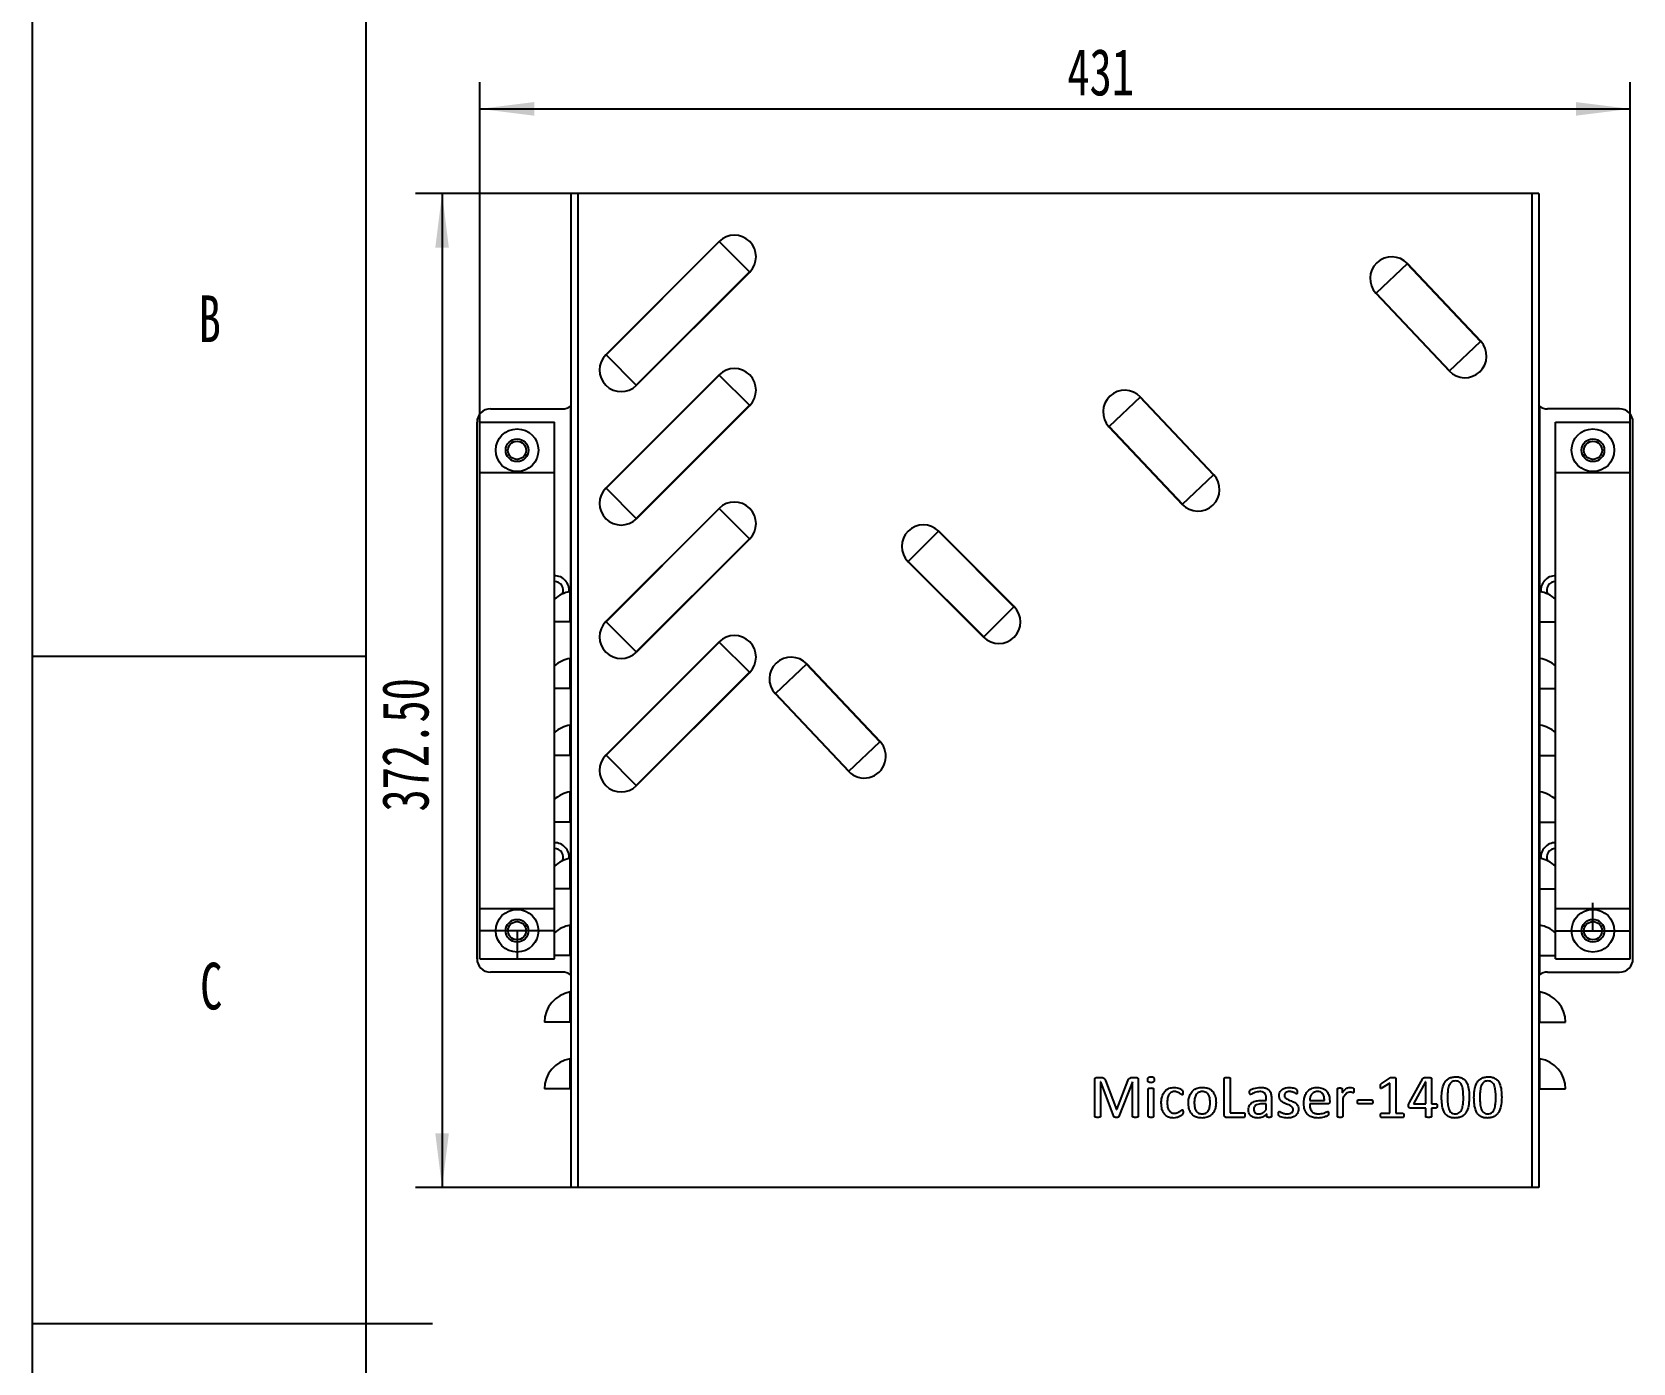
# Model space of a CAD drawing. Header units: millimetres. Extents: x 0 to 210, y 0 to 297.
# Drawn here: x 0 to 119.9, y 145.5 to 245.3 of the extents above; entities that cross this region are included whole.
import ezdxf

# ---------------------------------------------------------------- set-up
doc = ezdxf.new("R2010")
doc.units = ezdxf.units.MM
doc.linetypes.add('CENTERX2', pattern=[20.32, 12.7, -2.54, 2.54, -2.54])
doc.layers.add('图框', color=7, linetype='Continuous')
doc.layers.add('图纸格式', color=7, linetype='Continuous')
doc.styles.add('SLDTEXTSTYLE5', font='TXT', dxfattribs={"width": 0.7})
doc.dimstyles.new('SLDDIMSTYLE0', dxfattribs={"dimtxt": 3.5, "dimasz": 4.08, "dimexe": 0, "dimexo": 0.0625, "dimgap": 0.875, "dimtad": 2, "dimlfac": 5, "dimrnd": 1e-09, "dimzin": 12, "dimdsep": 46, "dimtxsty": 'SLDTEXTSTYLE5', "dimsah": 1, "dimcen": 0.09, "dimadec": 0, "dimazin": 3, "dimtfac": 1, "dimtofl": 0, "dimtmove": 0, "dimatfit": 3, "dimfxl": 0, "dimfrac": 2, "dimtolj": 1, "dimtzin": 12, "dimarcsym": 0})
doc.dimstyles.new('SLDDIMSTYLE1', dxfattribs={"dimtxt": 3.5, "dimasz": 4.08, "dimexe": 0, "dimexo": 0.0625, "dimgap": 0.875, "dimtad": 2, "dimlfac": 5, "dimrnd": 1e-09, "dimzin": 4, "dimdsep": 46, "dimtxsty": 'SLDTEXTSTYLE5', "dimsah": 1, "dimcen": 0.09, "dimadec": 0, "dimazin": 1, "dimtfac": 1, "dimtofl": 0, "dimtmove": 0, "dimatfit": 3, "dimfxl": 0, "dimfrac": 2, "dimtolj": 1, "dimtzin": 12, "dimarcsym": 0})

# ---------------------------------------------------------------- blocks, each defined once
blk = doc.blocks.new('_D')
at = {"layer": '图纸格式'}
for p, q in [((33.54, 216.02), (33.54, 241.5)), ((119.74, 216.02), (119.74, 241.5)), ((33.54, 239.5), (119.74, 239.5))]:
    blk.add_line(p, q, dxfattribs=at)
for points in [[(33.54, 239.5), (37.62, 238.99), (37.62, 240.01)], [(119.74, 239.5), (115.66, 240.01), (115.66, 238.99)]]:
    blk.add_solid(points, dxfattribs=at)
at = {"layer": '图纸格式', "insert": (77.56, 244.01), "char_height": 3.5, "attachment_point": 1, "style": 'SLDTEXTSTYLE5'}
blk.add_mtext('431', dxfattribs=at)
blk = doc.blocks.new('_D_1')
at = {"layer": '图纸格式'}
for p, q in [((40.39, 233.17), (28.72, 233.17)), ((30.72, 233.17), (30.72, 158.67)), ((40.39, 158.67), (28.72, 158.67))]:
    blk.add_line(p, q, dxfattribs=at)
for points in [[(30.72, 233.17), (30.21, 229.09), (31.23, 229.09)], [(30.72, 158.67), (31.23, 162.75), (30.21, 162.75)]]:
    blk.add_solid(points, dxfattribs=at)
at = {"layer": '图纸格式', "insert": (26.21, 186.85), "char_height": 3.5, "attachment_point": 1, "rotation": 90, "style": 'SLDTEXTSTYLE5'}
blk.add_mtext('372.50', dxfattribs=at)

msp = doc.modelspace()

# ---------------------------------------------------------------- linework, layer by layer
at = {"color": 7, "linetype": 'Continuous', "lineweight": 25}
for p, q in [((40.3888, 158.67), (40.3888, 233.17)), ((40.8888, 233.17), (40.3888, 233.17)), ((112.3892, 233.17), (40.8888, 233.17)), ((40.8888, 233.17), (40.8888, 158.67)), ((112.3892, 158.67), (112.3892, 233.17)), ((112.8892, 233.17), (112.3892, 233.17)), ((112.8892, 233.17), (112.8892, 158.67)), ((42.991, 221.0821), (51.4763, 229.5674)), ((51.4905, 229.5532), (43.0052, 221.0679)), ((53.7532, 227.2905), (51.4905, 229.5532)), ((103.0313, 227.8884), (100.7036, 225.6925)), ((108.521, 222.0692), (103.0313, 227.8884)), ((108.5285, 222.0893), (103.0378, 227.9076)), ((45.2679, 218.8052), (53.7532, 227.2905)), ((53.7674, 227.2763), (45.2821, 218.7911)), ((100.6822, 225.6847), (106.1729, 219.8664)), ((100.7036, 225.6925), (106.1933, 219.8733)), ((106.1933, 219.8733), (108.521, 222.0692)), ((43.0052, 221.0679), (45.2679, 218.8052)), ((42.991, 211.0821), (51.4763, 219.5674)), ((51.4905, 219.5532), (43.0052, 211.0679)), ((53.7532, 217.2905), (51.4905, 219.5532)), ((40.338, 217.22), (40.3888, 217.2608)), ((40.338, 217.22), (40.338, 203.3397)), ((45.2679, 208.8052), (53.7532, 217.2905)), ((53.7674, 217.2763), (45.2821, 208.7911)), ((83.0198, 217.8999), (80.6922, 215.704)), ((88.5095, 212.0806), (83.0198, 217.8999)), ((88.5285, 212.0893), (83.0378, 217.9076)), ((112.9384, 217.22), (112.8892, 217.2594)), ((112.9384, 217.22), (112.9384, 203.3406)), ((33.338, 175.82), (33.338, 216.02)), ((33.538, 212.2465), (33.538, 216.02)), ((33.538, 216.02), (39.138, 216.02)), ((34.338, 217.02), (39.738, 217.02)), ((39.138, 212.2465), (39.138, 216.02)), ((118.9384, 217.02), (113.5384, 217.02)), ((114.1384, 212.2465), (114.1384, 216.02)), ((114.1384, 216.02), (119.7384, 216.02)), ((119.7384, 212.2465), (119.7384, 216.02)), ((119.9384, 175.82), (119.9384, 216.02)), ((80.6822, 215.6847), (86.1729, 209.8664)), ((80.6922, 215.704), (86.1819, 209.8848)), ((33.538, 179.5936), (33.538, 212.2465)), ((33.538, 212.2465), (39.138, 212.2465)), ((39.138, 179.5936), (39.138, 212.2465)), ((86.1819, 209.8848), (88.5095, 212.0806)), ((114.1384, 212.2465), (119.7384, 212.2465)), ((114.1384, 179.5936), (114.1384, 212.2465)), ((119.7384, 179.5936), (119.7384, 212.2465)), ((43.0052, 211.0679), (45.2679, 208.8052)), ((42.991, 201.0821), (51.4763, 209.5674)), ((51.4905, 209.5532), (43.0052, 201.0679)), ((53.7532, 207.2905), (51.4905, 209.5532)), ((67.9026, 207.8541), (65.6396, 205.5916)), ((73.5587, 202.1964), (67.9026, 207.8541)), ((73.5791, 202.2035), (67.923, 207.8612)), ((45.2679, 198.8052), (53.7532, 207.2905)), ((53.7674, 207.2763), (45.2821, 198.7911)), ((65.6317, 205.5705), (71.2877, 199.9128)), ((65.6396, 205.5916), (71.2956, 199.934)), ((40.3054, 201.0603), (40.3054, 203.3281)), ((112.9725, 201.0603), (112.9725, 203.3281)), ((71.2956, 199.934), (73.5587, 202.1964)), ((40.3054, 201.0603), (39.138, 201.0603)), ((40.3888, 201.0603), (40.3054, 201.0603)), ((40.338, 201.0603), (40.338, 198.3397)), ((43.0052, 201.0679), (45.2679, 198.8052)), ((112.8892, 201.0603), (112.9725, 201.0603)), ((112.9384, 201.0603), (112.9384, 198.3406)), ((112.9725, 201.0603), (114.1384, 201.0603)), ((42.991, 191.0821), (51.4763, 199.5674)), ((51.4905, 199.5532), (43.0052, 191.0679)), ((53.7532, 197.2905), (51.4905, 199.5532)), ((40.3054, 196.0603), (40.3054, 198.3281)), ((63.5285, 192.0891), (58.0388, 197.9083)), ((112.9725, 196.0603), (112.9725, 198.3281)), ((45.2679, 188.8052), (53.7532, 197.2905)), ((53.7674, 197.2763), (45.2821, 188.7911)), ((58.0252, 197.8945), (55.6975, 195.6986)), ((63.5149, 192.0753), (58.0252, 197.8945)), ((40.3054, 196.0603), (39.138, 196.0603)), ((40.3888, 196.0603), (40.3054, 196.0603)), ((40.338, 196.0603), (40.338, 193.3397)), ((55.682, 195.685), (61.1717, 189.8657)), ((55.6975, 195.6986), (61.1872, 189.8794)), ((112.8892, 196.0603), (112.9725, 196.0603)), ((112.9384, 196.0603), (112.9384, 193.3406)), ((112.9725, 196.0603), (114.1384, 196.0603)), ((40.3054, 191.0603), (40.3054, 193.3281)), ((112.9725, 191.0603), (112.9725, 193.3281)), ((61.1872, 189.8794), (63.5149, 192.0753)), ((40.3054, 191.0603), (39.138, 191.0603)), ((40.3888, 191.0603), (40.3054, 191.0603)), ((40.338, 191.0603), (40.338, 188.3397)), ((43.0052, 191.0679), (45.2679, 188.8052)), ((112.8892, 191.0603), (112.9725, 191.0603)), ((112.9384, 191.0603), (112.9384, 188.3406)), ((112.9725, 191.0603), (114.1384, 191.0603)), ((40.3054, 186.0603), (40.3054, 188.3281)), ((112.9725, 186.0603), (112.9725, 188.3281)), ((40.3054, 186.0603), (39.138, 186.0603)), ((40.3888, 186.0603), (40.3054, 186.0603)), ((40.338, 186.0603), (40.338, 183.3397)), ((112.8892, 186.0603), (112.9725, 186.0603)), ((112.9384, 186.0603), (112.9384, 183.3406)), ((112.9725, 186.0603), (114.1384, 186.0603)), ((40.3054, 181.0603), (40.3054, 183.3281)), ((112.9725, 181.0603), (112.9725, 183.3281)), ((40.3054, 181.0603), (39.138, 181.0603)), ((40.3888, 181.0603), (40.3054, 181.0603)), ((40.338, 181.0603), (40.338, 178.3397)), ((112.8892, 181.0603), (112.9725, 181.0603)), ((112.9384, 181.0603), (112.9384, 178.3406)), ((112.9725, 181.0603), (114.1384, 181.0603)), ((33.538, 179.5936), (39.138, 179.5936)), ((33.538, 175.82), (33.538, 179.5936)), ((39.138, 175.82), (39.138, 179.5936)), ((114.1384, 179.5936), (119.7384, 179.5936)), ((114.1384, 175.82), (114.1384, 179.5936)), ((119.7384, 175.82), (119.7384, 179.5936)), ((40.3054, 176.0603), (40.3054, 178.3281)), ((112.9725, 176.0603), (112.9725, 178.3281)), ((33.538, 175.82), (39.138, 175.82)), ((40.3054, 176.0603), (39.138, 176.0603)), ((40.3888, 176.0603), (40.3054, 176.0603)), ((40.338, 176.0603), (40.338, 174.62)), ((112.8892, 176.0603), (112.9725, 176.0603)), ((112.9384, 176.0603), (112.9384, 174.62)), ((112.9725, 176.0603), (114.1384, 176.0603)), ((114.1384, 175.82), (119.7384, 175.82)), ((39.738, 174.82), (34.338, 174.82)), ((40.3888, 174.5793), (40.338, 174.62)), ((112.8892, 174.5806), (112.9384, 174.62)), ((113.5384, 174.82), (118.9384, 174.82)), ((40.3054, 171.0603), (40.3054, 173.3281)), ((112.9725, 171.0603), (112.9725, 173.3281)), ((40.3054, 171.0603), (38.3888, 171.0603)), ((40.3888, 171.0603), (40.3054, 171.0603)), ((112.8892, 171.0603), (112.9725, 171.0603)), ((112.9725, 171.0603), (114.8892, 171.0603)), ((40.3054, 166.0603), (40.3054, 168.3281)), ((112.9725, 166.0603), (112.9725, 168.3281)), ((79.6156, 164.0035), (79.6156, 166.7498)), ((79.792, 166.9298), (80.0512, 166.9298)), ((82.426, 166.9298), (82.6983, 166.9298)), ((82.8803, 166.7498), (82.8803, 164.0035)), ((89.3214, 164.0911), (89.3214, 166.856)), ((89.7626, 166.856), (89.7626, 164.2827)), ((101.0788, 166.441), (101.7557, 166.9008)), ((102.1597, 166.865), (102.1597, 164.2386)), ((103.1847, 165.0465), (104.2022, 166.8581)), ((104.8508, 166.8491), (104.8508, 164.9445)), ((40.3054, 166.0603), (38.3888, 166.0603)), ((40.3888, 166.0603), (40.3054, 166.0603)), ((80.0567, 166.6044), (80.0567, 164.0035)), ((80.0595, 166.6044), (80.0567, 166.6044)), ((81.0383, 163.9918), (80.0595, 166.6044)), ((80.4221, 166.6871), (81.2479, 164.5253)), ((81.2596, 164.5253), (82.0992, 166.6802)), ((82.4343, 166.6044), (81.4292, 163.9918)), ((82.4391, 166.6044), (82.4343, 166.6044)), ((82.4391, 164.0035), (82.4391, 166.6044)), ((83.6303, 164.0008), (83.6303, 166.0646)), ((84.0273, 166.0646), (84.0273, 164.0008)), ((97.792, 164.0008), (97.792, 166.0646)), ((98.1505, 166.0646), (98.1505, 165.7641)), ((101.7185, 166.4886), (101.1512, 166.1356)), ((101.7185, 164.2386), (101.7185, 166.4886)), ((104.4055, 166.5844), (103.4956, 164.9445)), ((104.4097, 166.5844), (104.4055, 166.5844)), ((104.4097, 164.9445), (104.4097, 166.5844)), ((112.8892, 166.0603), (112.9725, 166.0603)), ((112.9725, 166.0603), (114.8892, 166.0603)), ((81.2479, 164.5253), (81.2596, 164.5253)), ((92.4538, 164.9445), (92.1319, 164.9445)), ((92.1684, 165.2092), (92.4538, 165.2092)), ((92.4538, 165.2092), (92.4538, 165.3732)), ((92.4538, 164.504), (92.4538, 164.9445)), ((92.8508, 165.398), (92.8508, 163.9987)), ((95.7185, 165.2092), (96.8214, 165.2092)), ((97.0717, 164.9445), (95.7185, 164.9445)), ((97.2185, 165.183), (97.2185, 165.1127)), ((98.1891, 165.3581), (98.1891, 164.0008)), ((99.3768, 165.2533), (100.3571, 165.2533)), ((100.3571, 164.9445), (99.3768, 164.9445)), ((104.4097, 164.6356), (103.2316, 164.6356)), ((103.4956, 164.9445), (104.4097, 164.9445)), ((104.4097, 164.0021), (104.4097, 164.6356)), ((104.8508, 164.9445), (105.1907, 164.9445)), ((104.8508, 164.6356), (104.8508, 164.0021)), ((105.1907, 164.6356), (104.8508, 164.6356)), ((90.7849, 163.9298), (89.469, 163.9298)), ((89.7626, 164.2827), (90.7883, 164.2827)), ((92.5069, 163.9994), (92.5069, 164.2089)), ((101.0953, 164.2386), (101.7185, 164.2386)), ((102.6925, 163.9298), (101.0974, 163.9298)), ((102.1597, 164.2386), (102.6953, 164.2386)), ((40.8888, 158.67), (40.3888, 158.67)), ((112.3892, 158.67), (40.8888, 158.67)), ((112.8892, 158.67), (112.3892, 158.67))]:
    msp.add_line(p, q, dxfattribs=at)
at = {"color": 7, "linetype": 'CENTERX2'}
for p, q in [((116.9384, 177.92), (116.9384, 180.02)), ((116.9384, 177.92), (116.9384, 180.02)), ((39.138, 177.92), (33.538, 177.92)), ((39.138, 177.92), (33.538, 177.92)), ((36.338, 177.92), (36.338, 175.82)), ((36.338, 177.92), (36.338, 175.82)), ((114.1384, 177.92), (119.7384, 177.92)), ((114.1384, 177.92), (119.7384, 177.92))]:
    msp.add_line(p, q, dxfattribs=at)
at = {"color": 7, "linetype": 'Continuous', "lineweight": 25}
for centre, radius in [((36.338, 213.92), 1.6), ((36.338, 213.92), 0.85), ((116.9384, 213.92), 1.6), ((116.9384, 213.92), 0.85), ((36.338, 213.92), 0.68), ((116.9384, 213.92), 0.68), ((36.338, 177.92), 1.6), ((36.338, 177.92), 0.85), ((116.9384, 177.92), 1.6), ((116.9384, 177.92), 0.85), ((36.338, 177.92), 0.68), ((116.9384, 177.92), 0.68)]:
    msp.add_circle(centre, radius, dxfattribs=at)
for centre, radius, start, end in [((52.6218, 228.4219), 1.62, 315, 135), ((101.86, 226.7962), 1.6194, 43.340396, 223.340396), ((107.3507, 220.9779), 1.6194, 223.340396, 43.340396), ((44.1366, 219.9366), 1.62, 135, 315), ((52.6218, 218.4219), 1.62, 315, 135), ((81.86, 216.7962), 1.6194, 43.340396, 223.340396), ((39.738, 218.02), 1, 270, 306.869898), ((113.5384, 218.02), 1, 233.130102, 270), ((34.338, 216.02), 1, 90, 180), ((118.9384, 216.02), 1, 0, 90), ((87.3507, 210.9779), 1.6194, 223.340396, 43.340396), ((44.1366, 209.9366), 1.62, 135, 315), ((52.6218, 208.4219), 1.62, 315, 135), ((66.7773, 206.7158), 1.62, 44.99201, 224.99201), ((39.1384, 203.42), 1.1, 354.507384, 90.021909), ((39.1384, 203.42), 0.66, 336.532004, 90.036514), ((114.138, 203.42), 1.1, 89.978091, 185.475643), ((114.138, 203.42), 0.66, 89.963486, 203.384545), ((40.6888, 201.0603), 2.3, 99.594068, 132.351825), ((40.2888, 203.4267), 0.1, 279.594068, 0), ((112.9892, 203.4267), 0.1, 180, 260.405932), ((112.5892, 201.0603), 2.3, 47.648165, 80.405932), ((72.4334, 201.0582), 1.62, 224.99201, 44.99201), ((44.1366, 199.9366), 1.62, 135, 315), ((52.6218, 198.4219), 1.62, 315, 135), ((40.6888, 196.0603), 2.3, 99.594068, 132.396401), ((40.2888, 198.4267), 0.1, 279.594068, 0), ((56.8604, 196.7966), 1.62, 43.330998, 223.330998), ((112.9892, 198.4267), 0.1, 180, 260.405932), ((112.5892, 196.0603), 2.3, 47.656792, 80.405932), ((40.6888, 191.0603), 2.3, 99.594068, 132.396401), ((40.2888, 193.4267), 0.1, 279.594068, 0), ((112.9892, 193.4267), 0.1, 180, 260.405932), ((112.5892, 191.0603), 2.3, 47.656792, 80.405932), ((62.3501, 190.9774), 1.62, 223.330998, 43.330998), ((44.1366, 189.9366), 1.62, 135, 315), ((40.6888, 186.0603), 2.3, 99.594068, 132.396401), ((40.2888, 188.4267), 0.1, 279.594068, 0), ((112.9892, 188.4267), 0.1, 180, 260.405932), ((112.5892, 186.0603), 2.3, 47.656792, 80.405932), ((39.1384, 183.42), 1.1, 354.507384, 90.021909), ((39.1384, 183.42), 0.66, 336.532004, 90.036514), ((114.138, 183.42), 1.1, 89.978091, 185.475643), ((114.138, 183.42), 0.66, 89.963486, 203.384545), ((40.6888, 181.0603), 2.3, 99.594068, 132.351825), ((40.2888, 183.4267), 0.1, 279.594068, 0), ((112.9892, 183.4267), 0.1, 180, 260.405932), ((112.5892, 181.0603), 2.3, 47.648165, 80.405932), ((40.6888, 176.0603), 2.3, 99.594068, 132.396401), ((40.2888, 178.4267), 0.1, 279.594068, 0), ((112.9892, 178.4267), 0.1, 180, 260.405932), ((112.5892, 176.0603), 2.3, 47.656792, 80.405932), ((34.338, 175.82), 1, 180, 270), ((118.9384, 175.82), 1, 270, 0), ((39.738, 173.82), 1, 53.130102, 90), ((113.5384, 173.82), 1, 90, 126.869898), ((40.6888, 171.0603), 2.3, 99.594068, 180), ((40.2888, 173.4267), 0.1, 279.594068, 0), ((112.9892, 173.4267), 0.1, 180, 260.405932), ((112.5892, 171.0603), 2.3, 0, 80.405932), ((40.6888, 166.0603), 2.3, 99.594068, 180), ((40.2888, 168.4267), 0.1, 279.594068, 0), ((112.9892, 168.4267), 0.1, 180, 260.405932), ((112.5892, 166.0603), 2.3, 0, 80.405932)]:
    msp.add_arc(centre, radius, start, end, dxfattribs=at)
for points, knots in [([(79.6156, 166.7498), (79.617, 166.7768), (79.6198, 166.8304), (79.6675, 166.8923), (79.7293, 166.9241), (79.7711, 166.9279), (79.792, 166.9298)], [0, 0, 0, 0, 0.28066478, 0.55847772, 0.77915587, 1, 1, 1, 1]), ([(80.0512, 166.9298), (80.0963, 166.9282), (80.1861, 166.9251), (80.3065, 166.8764), (80.383, 166.7858), (80.409, 166.72), (80.4221, 166.6871)], [0, 0, 0, 0, 0.28062927, 0.55984744, 0.77947725, 1, 1, 1, 1]), ([(82.0992, 166.6802), (82.1159, 166.7182), (82.149, 166.794), (82.227, 166.8839), (82.3282, 166.9254), (82.3933, 166.9283), (82.426, 166.9298)], [0, 0, 0, 0, 0.28062455, 0.55994455, 0.77959771, 1, 1, 1, 1]), ([(82.6983, 166.9298), (82.7256, 166.9278), (82.7799, 166.9239), (82.8443, 166.8774), (82.8763, 166.8137), (82.8789, 166.7711), (82.8803, 166.7498)], [0, 0, 0, 0, 0.2805321, 0.55911034, 0.77968582, 1, 1, 1, 1]), ([(83.5861, 166.7512), (83.5871, 166.7754), (83.5889, 166.8237), (83.6063, 166.8961), (83.6862, 166.9737), (83.7712, 166.9738), (83.8309, 166.9739)], [0, 0, 0, 0, 0.18779663, 0.37518769, 0.5607599, 1, 1, 1, 1]), ([(83.8267, 166.5327), (83.7913, 166.5336), (83.7212, 166.5354), (83.62, 166.5752), (83.5893, 166.6678), (83.5872, 166.7233), (83.5861, 166.7512)], [0, 0, 0, 0, 0.281577055, 0.558405734, 0.778572021, 1, 1, 1, 1]), ([(84.0714, 166.7553), (84.0705, 166.7312), (84.0687, 166.6829), (84.0513, 166.6105), (83.9714, 166.5329), (83.8864, 166.5328), (83.8267, 166.5327)], [0, 0, 0, 0, 0.18779663, 0.37518769, 0.5607599, 1, 1, 1, 1]), ([(83.8309, 166.9739), (83.8663, 166.9731), (83.9366, 166.9714), (84.037, 166.9309), (84.069, 166.8389), (84.0706, 166.7833), (84.0714, 166.7553)], [0, 0, 0, 0, 0.281531553, 0.558688969, 0.778494076, 1, 1, 1, 1]), ([(89.3214, 166.856), (89.323, 166.8667), (89.3253, 166.8829), (89.3407, 166.8981), (89.3688, 166.9128), (89.4372, 166.9255), (89.5001, 166.9281), (89.542, 166.9298)], [0, 0, 0, 0, 0.12418634, 0.18681748, 0.24953337, 0.49962472, 1, 1, 1, 1]), ([(89.542, 166.9298), (89.584, 166.9281), (89.647, 166.9257), (89.7153, 166.9129), (89.7436, 166.8984), (89.7586, 166.8827), (89.761, 166.8667), (89.7626, 166.856)], [0, 0, 0, 0, 0.5003882, 0.750661, 0.81312826, 0.8758904, 1, 1, 1, 1]), ([(101.7557, 166.9008), (101.773, 166.9081), (101.8075, 166.9229), (101.8746, 166.93), (101.9227, 166.9298), (101.9522, 166.9298)], [0, 0, 0, 0, 0.27883174, 0.55897293, 1, 1, 1, 1]), ([(101.9522, 166.9298), (101.9913, 166.9288), (102.05, 166.9274), (102.1188, 166.9168), (102.1486, 166.8974), (102.1584, 166.8798), (102.1592, 166.8699), (102.1597, 166.865)], [0, 0, 0, 0, 0.50077427, 0.75063748, 0.87478221, 0.93743204, 1, 1, 1, 1]), ([(104.2022, 166.8581), (104.2277, 166.8774), (104.2791, 166.9164), (104.3954, 166.9279), (104.477, 166.9291), (104.5269, 166.9298)], [0, 0, 0, 0, 0.2764522, 0.55759163, 1, 1, 1, 1]), ([(104.5269, 166.9298), (104.5854, 166.928), (104.6733, 166.9255), (104.7765, 166.9118), (104.8235, 166.8912), (104.8474, 166.8716), (104.8497, 166.8566), (104.8508, 166.8491)], [0, 0, 0, 0, 0.50021649, 0.75037389, 0.87483853, 0.9377724, 1, 1, 1, 1]), ([(105.6008, 165.4229), (105.6068, 165.6009), (105.6188, 165.9566), (105.7353, 166.3951), (105.9329, 166.6956), (106.1441, 166.8658), (106.3989, 166.961), (106.5773, 166.9696), (106.6666, 166.9739)], [0, 0, 0, 0, 0.25041435, 0.50004907, 0.62502543, 0.74995232, 0.87487259, 1, 1, 1, 1]), ([(106.6666, 166.9739), (106.7543, 166.9698), (106.9295, 166.9618), (107.1805, 166.8704), (107.3865, 166.6999), (107.5671, 166.3954), (107.6606, 165.9608), (107.6698, 165.6115), (107.6744, 165.4366)], [0, 0, 0, 0, 0.12513566, 0.2500288, 0.37480699, 0.49979689, 0.7495198, 1, 1, 1, 1]), ([(108.0273, 165.4229), (108.0333, 165.6009), (108.0452, 165.9566), (108.1618, 166.3951), (108.3594, 166.6956), (108.5706, 166.8658), (108.8253, 166.961), (109.0037, 166.9696), (109.093, 166.9739)], [0, 0, 0, 0, 0.25041435, 0.50004907, 0.62502543, 0.74995232, 0.87487259, 1, 1, 1, 1]), ([(109.093, 166.9739), (109.1807, 166.9698), (109.356, 166.9618), (109.607, 166.8704), (109.813, 166.6999), (109.9936, 166.3954), (110.0871, 165.9608), (110.0963, 165.6115), (110.1008, 165.4366)], [0, 0, 0, 0, 0.12513566, 0.2500288, 0.37480699, 0.49979689, 0.7495198, 1, 1, 1, 1]), ([(83.6303, 166.0646), (83.6315, 166.0744), (83.634, 166.0939), (83.6655, 166.1197), (83.7318, 166.1336), (83.7892, 166.1348), (83.8274, 166.1356)], [0, 0, 0, 0, 0.12452351, 0.24878891, 0.49878014, 1, 1, 1, 1]), ([(83.8274, 166.1356), (83.8661, 166.1352), (83.924, 166.1344), (83.9904, 166.1191), (84.0224, 166.0938), (84.0257, 166.0743), (84.0273, 166.0646)], [0, 0, 0, 0, 0.50151921, 0.75153251, 0.8761611, 1, 1, 1, 1]), ([(84.6008, 165.0072), (84.6045, 165.1143), (84.6118, 165.3285), (84.6987, 165.6409), (84.8774, 165.9348), (85.1873, 166.1462), (85.44, 166.1686), (85.5666, 166.1798)], [0, 0, 0, 0, 0.18732973, 0.3743997, 0.56108335, 0.78020201, 1, 1, 1, 1]), ([(85.5866, 165.8709), (85.54, 165.8682), (85.447, 165.8627), (85.317, 165.805), (85.2126, 165.7103), (85.1136, 165.5518), (85.0517, 165.324), (85.0453, 165.1386), (85.042, 165.0458)], [0, 0, 0, 0, 0.12505074, 0.24994055, 0.37481844, 0.49988124, 0.74964726, 1, 1, 1, 1]), ([(85.5666, 166.1798), (85.7094, 166.1621), (85.9239, 166.1355), (86.1462, 166.0058), (86.2267, 165.8802), (86.2251, 165.8076), (86.2242, 165.771)], [0, 0, 0, 0, 0.49982531, 0.75052505, 0.87435839, 1, 1, 1, 1]), ([(86.1553, 165.6062), (86.1211, 165.6258), (86.0521, 165.6653), (85.9644, 165.7468), (85.8151, 165.8394), (85.6807, 165.858), (85.5866, 165.8709)], [0, 0, 0, 0, 0.18445984, 0.37261197, 0.56077072, 1, 1, 1, 1]), ([(86.2242, 165.771), (86.2238, 165.7384), (86.2232, 165.6895), (86.2035, 165.635), (86.1797, 165.611), (86.1635, 165.6078), (86.1553, 165.6062)], [0, 0, 0, 0, 0.49971047, 0.75089318, 0.87398103, 1, 1, 1, 1]), ([(86.6303, 165.0127), (86.6355, 165.1238), (86.646, 165.346), (86.7506, 165.667), (86.9603, 165.9567), (87.294, 166.1528), (87.5563, 166.1708), (87.6877, 166.1798)], [0, 0, 0, 0, 0.18717906, 0.37408651, 0.56064793, 0.77998184, 1, 1, 1, 1]), ([(87.6725, 165.8709), (87.5747, 165.86), (87.4276, 165.8435), (87.2735, 165.7199), (87.1597, 165.5627), (87.0841, 165.3272), (87.0757, 165.1342), (87.0714, 165.0375)], [0, 0, 0, 0, 0.2484594, 0.37369206, 0.49905106, 0.74917791, 1, 1, 1, 1]), ([(88.2626, 165.0279), (88.2589, 165.1251), (88.2515, 165.3192), (88.1841, 165.5581), (88.0741, 165.7199), (87.919, 165.8445), (87.771, 165.8604), (87.6725, 165.8709)], [0, 0, 0, 0, 0.25093568, 0.50109891, 0.62640878, 0.75162717, 1, 1, 1, 1]), ([(87.6877, 166.1798), (87.7954, 166.1742), (88.0104, 166.163), (88.314, 166.0325), (88.5531, 165.7789), (88.685, 165.4346), (88.6975, 165.1815), (88.7038, 165.0548)], [0, 0, 0, 0, 0.18701633, 0.37352728, 0.55977508, 0.77954825, 1, 1, 1, 1]), ([(91.2185, 165.8075), (91.2182, 165.8497), (91.2177, 165.9336), (91.3521, 166.0424), (91.6143, 166.1377), (91.8558, 166.1629), (92.0167, 166.1798)], [0, 0, 0, 0, 0.12488516, 0.24861519, 0.49926762, 1, 1, 1, 1]), ([(91.295, 165.6503), (91.2869, 165.6513), (91.2706, 165.6531), (91.2446, 165.674), (91.2192, 165.7261), (91.2188, 165.7749), (91.2185, 165.8075)], [0, 0, 0, 0, 0.125365313, 0.250122492, 0.499219743, 1, 1, 1, 1]), ([(91.9747, 165.8709), (91.8396, 165.8544), (91.6511, 165.8313), (91.4387, 165.7167), (91.3428, 165.6724), (91.295, 165.6503)], [0, 0, 0, 0, 0.55914416, 0.7803692, 1, 1, 1, 1]), ([(92.4538, 165.3732), (92.4512, 165.4481), (92.446, 165.5968), (92.333, 165.7873), (92.1501, 165.8637), (92.0333, 165.8685), (91.9747, 165.8709)], [0, 0, 0, 0, 0.28144411, 0.55877586, 0.77878185, 1, 1, 1, 1]), ([(92.0167, 166.1798), (92.099, 166.1771), (92.2634, 166.1717), (92.5035, 166.1059), (92.723, 165.951), (92.8379, 165.6878), (92.8465, 165.4948), (92.8508, 165.398)], [0, 0, 0, 0, 0.187355805, 0.374398227, 0.560485367, 0.779484993, 1, 1, 1, 1]), ([(93.4244, 165.5607), (93.4313, 165.6307), (93.4453, 165.7707), (93.5619, 165.9531), (93.7414, 166.0872), (93.9656, 166.1684), (94.1305, 166.176), (94.213, 166.1798)], [0, 0, 0, 0, 0.186440514, 0.372731115, 0.559363302, 0.779524372, 1, 1, 1, 1]), ([(94.4832, 164.526), (94.4803, 164.5595), (94.4744, 164.6266), (94.3927, 164.737), (94.1918, 164.8598), (93.9379, 164.9386), (93.698, 165.0554), (93.5432, 165.1837), (93.4376, 165.3603), (93.4288, 165.4939), (93.4244, 165.5607)], [0, 0, 0, 0, 0.06233851, 0.1247066, 0.2495299, 0.50013262, 0.62535559, 0.75035435, 0.87514605, 1, 1, 1, 1]), ([(94.2185, 165.8709), (94.1669, 165.8684), (94.0638, 165.8635), (93.9265, 165.8094), (93.8359, 165.7037), (93.8263, 165.6222), (93.8214, 165.5814)], [0, 0, 0, 0, 0.281024116, 0.560777247, 0.780284403, 1, 1, 1, 1]), ([(93.8214, 165.5814), (93.8242, 165.5481), (93.8297, 165.4815), (93.9072, 165.3693), (94.1067, 165.2443), (94.4189, 165.1468), (94.7201, 164.9869), (94.8655, 164.7556), (94.8753, 164.6228), (94.8803, 164.5564)], [0, 0, 0, 0, 0.06246659, 0.1249041, 0.24998943, 0.50101987, 0.75010719, 0.87506475, 1, 1, 1, 1]), ([(94.213, 166.1798), (94.3351, 166.1649), (94.5184, 166.1427), (94.7271, 166.0542), (94.7928, 165.9425), (94.7923, 165.8804), (94.792, 165.8489)], [0, 0, 0, 0, 0.50110695, 0.75195132, 0.87430916, 1, 1, 1, 1]), ([(94.7307, 165.6945), (94.686, 165.7189), (94.5965, 165.7678), (94.4313, 165.8491), (94.2991, 165.8627), (94.2185, 165.8709)], [0, 0, 0, 0, 0.27939793, 0.56036357, 1, 1, 1, 1]), ([(94.792, 165.8489), (94.7914, 165.8186), (94.7906, 165.7732), (94.7762, 165.7206), (94.7535, 165.6982), (94.7383, 165.6957), (94.7307, 165.6945)], [0, 0, 0, 0, 0.50093753, 0.75055422, 0.87561166, 1, 1, 1, 1]), ([(95.2773, 165.0224), (95.2822, 165.1305), (95.2919, 165.3467), (95.3925, 165.6591), (95.5893, 165.945), (95.907, 166.1479), (96.1622, 166.1691), (96.29, 166.1798)], [0, 0, 0, 0, 0.1872255, 0.37417715, 0.56077628, 0.78013182, 1, 1, 1, 1]), ([(96.2858, 165.8709), (96.1946, 165.8586), (96.0121, 165.8338), (95.8281, 165.6397), (95.7393, 165.4227), (95.7254, 165.2804), (95.7185, 165.2092)], [0, 0, 0, 0, 0.27872546, 0.55781616, 0.77873558, 1, 1, 1, 1]), ([(96.8214, 165.2092), (96.8187, 165.3), (96.8131, 165.4811), (96.7009, 165.7182), (96.5006, 165.8558), (96.3575, 165.8659), (96.2858, 165.8709)], [0, 0, 0, 0, 0.28099434, 0.56041083, 0.77966442, 1, 1, 1, 1]), ([(96.29, 166.1798), (96.4353, 166.1676), (96.7253, 166.1432), (97.0531, 165.871), (97.198, 165.5229), (97.2116, 165.2964), (97.2185, 165.183)], [0, 0, 0, 0, 0.27996315, 0.5585807, 0.77893902, 1, 1, 1, 1]), ([(97.792, 166.0646), (97.7927, 166.0739), (97.7939, 166.0923), (97.8209, 166.1191), (97.8827, 166.1367), (97.9366, 166.136), (97.9726, 166.1356)], [0, 0, 0, 0, 0.12524935, 0.24943681, 0.49867404, 1, 1, 1, 1]), ([(97.9726, 166.1356), (98.0081, 166.1363), (98.0613, 166.1373), (98.1218, 166.1183), (98.1476, 166.0916), (98.1495, 166.0736), (98.1505, 166.0646)], [0, 0, 0, 0, 0.50162301, 0.75048757, 0.87534707, 1, 1, 1, 1]), ([(98.1505, 165.7641), (98.2316, 165.8765), (98.3447, 166.033), (98.5592, 166.1661), (98.6682, 166.1752), (98.7226, 166.1798)], [0, 0, 0, 0, 0.56000546, 0.77997442, 1, 1, 1, 1]), ([(98.6978, 165.8268), (98.632, 165.8107), (98.4994, 165.7783), (98.3387, 165.5897), (98.2459, 165.446), (98.1891, 165.3581)], [0, 0, 0, 0, 0.27707564, 0.55792295, 1, 1, 1, 1]), ([(98.9694, 165.7668), (98.9199, 165.7835), (98.8314, 165.8131), (98.7386, 165.8226), (98.6978, 165.8268)], [0, 0, 0, 0, 0.56010489, 1, 1, 1, 1]), ([(98.7226, 166.1798), (98.7995, 166.1736), (98.8956, 166.1658), (98.9983, 166.1241), (99.0198, 166.0901), (99.0284, 166.032), (99.0278, 165.9835), (99.0273, 165.9447)], [0, 0, 0, 0, 0.4997327, 0.62422419, 0.68651063, 0.74918952, 1, 1, 1, 1]), ([(99.0273, 165.9447), (99.0271, 165.9105), (99.0267, 165.8594), (99.0165, 165.8004), (98.9956, 165.7705), (98.9781, 165.7681), (98.9694, 165.7668)], [0, 0, 0, 0, 0.50140486, 0.75116689, 0.87582927, 1, 1, 1, 1]), ([(101.0126, 166.2611), (101.0122, 166.2993), (101.0117, 166.3524), (101.043, 166.4142), (101.0668, 166.4321), (101.0788, 166.441)], [0, 0, 0, 0, 0.56016486, 0.77962782, 1, 1, 1, 1]), ([(101.1512, 166.1356), (101.1313, 166.125), (101.1064, 166.1118), (101.0732, 166.1057), (101.0562, 166.1075), (101.0408, 166.1155), (101.0186, 166.1449), (101.0139, 166.1975), (101.013, 166.2416), (101.0126, 166.2611)], [0, 0, 0, 0, 0.250098907, 0.31289502, 0.375588614, 0.438475018, 0.500911907, 0.779760925, 1, 1, 1, 1]), ([(106.6431, 166.665), (106.5794, 166.6607), (106.4521, 166.652), (106.2886, 166.5415), (106.1814, 166.383), (106.0927, 166.1452), (106.0498, 165.8298), (106.0446, 165.5774), (106.042, 165.4511)], [0, 0, 0, 0, 0.12484351, 0.24925997, 0.37417196, 0.49931477, 0.74948164, 1, 1, 1, 1]), ([(107.2332, 165.4084), (107.2308, 165.538), (107.2259, 165.7972), (107.1854, 166.1205), (107.1085, 166.3689), (107.0069, 166.5375), (106.8389, 166.6516), (106.7085, 166.6606), (106.6431, 166.665)], [0, 0, 0, 0, 0.25060629, 0.5010203, 0.62618135, 0.75099726, 0.87510582, 1, 1, 1, 1]), ([(109.0696, 166.665), (109.0058, 166.6607), (108.8785, 166.652), (108.7151, 166.5415), (108.6079, 166.383), (108.5191, 166.1452), (108.4763, 165.8298), (108.4711, 165.5774), (108.4685, 165.4511)], [0, 0, 0, 0, 0.124843506, 0.24925997, 0.374171956, 0.499314772, 0.74948164, 1, 1, 1, 1]), ([(109.6597, 165.4084), (109.6573, 165.538), (109.6524, 165.7972), (109.6118, 166.1205), (109.535, 166.3689), (109.4333, 166.5375), (109.2654, 166.6516), (109.135, 166.6606), (109.0696, 166.665)], [0, 0, 0, 0, 0.25060629, 0.5010203, 0.62618135, 0.75099726, 0.87510582, 1, 1, 1, 1]), ([(85.5225, 163.8856), (85.4197, 163.8925), (85.2144, 163.9063), (84.9327, 164.0524), (84.7266, 164.3124), (84.6163, 164.6446), (84.606, 164.8862), (84.6008, 165.0072)], [0, 0, 0, 0, 0.18681583, 0.37309191, 0.55940831, 0.77942277, 1, 1, 1, 1]), ([(85.042, 165.0458), (85.0452, 164.9535), (85.0515, 164.7692), (85.117, 164.5435), (85.2174, 164.3879), (85.3615, 164.2656), (85.5021, 164.2494), (85.5956, 164.2386)], [0, 0, 0, 0, 0.25086238, 0.50108172, 0.62638864, 0.75160222, 1, 1, 1, 1]), ([(86.2332, 164.3296), (86.234, 164.2901), (86.2355, 164.2116), (86.1403, 164.0813), (85.9718, 163.9849), (85.7541, 163.9018), (85.5997, 163.891), (85.5225, 163.8856)], [0, 0, 0, 0, 0.12515388, 0.24896318, 0.49911057, 0.74958128, 1, 1, 1, 1]), ([(85.5956, 164.2386), (85.6564, 164.2432), (85.7781, 164.2524), (85.9309, 164.3325), (86.0528, 164.4282), (86.1332, 164.4784), (86.1732, 164.5033)], [0, 0, 0, 0, 0.280189817, 0.560919513, 0.781767759, 1, 1, 1, 1]), ([(86.1732, 164.5033), (86.1774, 164.5031), (86.1859, 164.5027), (86.2011, 164.4948), (86.2189, 164.4706), (86.2323, 164.4129), (86.2328, 164.3629), (86.2332, 164.3296)], [0, 0, 0, 0, 0.06282896, 0.1250821, 0.24973209, 0.4995275, 1, 1, 1, 1]), ([(87.6443, 163.8856), (87.5365, 163.8912), (87.3212, 163.9023), (87.0176, 164.0334), (86.7775, 164.2866), (86.6485, 164.6327), (86.6364, 164.8859), (86.6303, 165.0127)], [0, 0, 0, 0, 0.18701776, 0.37353037, 0.55976475, 0.77951052, 1, 1, 1, 1]), ([(87.0714, 165.0375), (87.075, 164.9402), (87.082, 164.7459), (87.1493, 164.5058), (87.2623, 164.3462), (87.4158, 164.2194), (87.5646, 164.2044), (87.6636, 164.1945)], [0, 0, 0, 0, 0.25099662, 0.50111543, 0.62632752, 0.75153269, 1, 1, 1, 1]), ([(88.7038, 165.0548), (88.6981, 164.9436), (88.6867, 164.7214), (88.5815, 164.4005), (88.3715, 164.1108), (88.0382, 163.9137), (87.7757, 163.895), (87.6443, 163.8856)], [0, 0, 0, 0, 0.18713778, 0.37403723, 0.56056767, 0.7799656, 1, 1, 1, 1]), ([(87.6636, 164.1945), (87.7613, 164.2056), (87.9083, 164.2225), (88.0629, 164.3452), (88.1775, 164.5019), (88.2505, 164.7384), (88.2586, 164.9313), (88.2626, 165.0279)], [0, 0, 0, 0, 0.24852221, 0.37379012, 0.49910872, 0.74917677, 1, 1, 1, 1]), ([(91.1303, 164.5184), (91.1337, 164.5772), (91.1405, 164.6946), (91.212, 164.859), (91.3297, 164.9925), (91.5299, 165.1177), (91.8172, 165.1963), (92.0512, 165.2049), (92.1684, 165.2092)], [0, 0, 0, 0, 0.12503768, 0.24986438, 0.37479389, 0.49986339, 0.74963041, 1, 1, 1, 1]), ([(91.8499, 163.8856), (91.7486, 163.8924), (91.5464, 163.9058), (91.2934, 164.0527), (91.1492, 164.2793), (91.1366, 164.4387), (91.1303, 164.5184)], [0, 0, 0, 0, 0.28065842, 0.5597119, 0.77963713, 1, 1, 1, 1]), ([(92.1319, 164.9445), (92.0638, 164.9422), (91.9278, 164.9377), (91.76, 164.8947), (91.6433, 164.8226), (91.5738, 164.7458), (91.5334, 164.6497), (91.5294, 164.5815), (91.5273, 164.5474)], [0, 0, 0, 0, 0.25040024, 0.50020366, 0.62531788, 0.75018508, 0.87496664, 1, 1, 1, 1]), ([(91.5273, 164.5474), (91.5327, 164.4918), (91.5434, 164.3809), (91.6495, 164.2573), (91.7825, 164.2016), (91.8692, 164.1968), (91.9127, 164.1945)], [0, 0, 0, 0, 0.27981296, 0.55861354, 0.77906378, 1, 1, 1, 1]), ([(91.9127, 164.1945), (91.9729, 164.2001), (92.0935, 164.2115), (92.2822, 164.3239), (92.3887, 164.4356), (92.4538, 164.504)], [0, 0, 0, 0, 0.27968204, 0.55951597, 1, 1, 1, 1]), ([(93.3803, 164.2151), (93.3818, 164.246), (93.3842, 164.2922), (93.397, 164.3474), (93.4221, 164.3687), (93.4379, 164.3702), (93.4457, 164.3709)], [0, 0, 0, 0, 0.500826467, 0.750438664, 0.875143173, 1, 1, 1, 1]), ([(93.4457, 164.3709), (93.4996, 164.3472), (93.6075, 164.2995), (93.8018, 164.2134), (93.9548, 164.2016), (94.0482, 164.1945)], [0, 0, 0, 0, 0.2795236, 0.56021252, 1, 1, 1, 1]), ([(94.0482, 164.1945), (94.1059, 164.1976), (94.2211, 164.204), (94.3734, 164.2678), (94.4714, 164.3888), (94.4793, 164.4803), (94.4832, 164.526)], [0, 0, 0, 0, 0.28091413, 0.56067572, 0.7801113, 1, 1, 1, 1]), ([(94.8803, 164.5564), (94.8663, 164.4427), (94.8383, 164.2155), (94.5885, 163.9936), (94.3142, 163.8992), (94.1374, 163.8902), (94.0489, 163.8856)], [0, 0, 0, 0, 0.27903413, 0.55774084, 0.77866988, 1, 1, 1, 1]), ([(96.3327, 163.8856), (96.2222, 163.8911), (96.0014, 163.902), (95.687, 164.0265), (95.4307, 164.2775), (95.2944, 164.6324), (95.283, 164.8922), (95.2773, 165.0224)], [0, 0, 0, 0, 0.18706542, 0.37361094, 0.5598192, 0.77948915, 1, 1, 1, 1]), ([(95.7185, 164.9445), (95.7226, 164.8363), (95.7309, 164.621), (95.8794, 164.3406), (96.1352, 164.2073), (96.3048, 164.1988), (96.3899, 164.1945)], [0, 0, 0, 0, 0.28119185, 0.55946081, 0.77912547, 1, 1, 1, 1]), ([(96.3899, 164.1945), (96.5225, 164.2051), (96.7074, 164.2201), (96.9234, 164.3156), (97.02, 164.3525), (97.0682, 164.3709)], [0, 0, 0, 0, 0.5594041, 0.78014495, 1, 1, 1, 1]), ([(97.0682, 164.3709), (97.0757, 164.3702), (97.0906, 164.3687), (97.1154, 164.3496), (97.1294, 164.297), (97.1299, 164.2529), (97.1303, 164.2234)], [0, 0, 0, 0, 0.12468868, 0.24990245, 0.49878314, 1, 1, 1, 1]), ([(97.2185, 165.1127), (97.2177, 165.0889), (97.216, 165.0415), (97.1806, 164.9826), (97.1273, 164.9501), (97.0902, 164.9463), (97.0717, 164.9445)], [0, 0, 0, 0, 0.280760069, 0.559204345, 0.779660341, 1, 1, 1, 1]), ([(99.292, 165.1002), (99.2926, 165.1336), (99.2932, 165.1753), (99.3123, 165.2216), (99.3293, 165.2401), (99.3519, 165.2518), (99.3685, 165.2528), (99.3768, 165.2533)], [0, 0, 0, 0, 0.49969499, 0.62487446, 0.7499253, 0.8748769, 1, 1, 1, 1]), ([(99.3768, 164.9445), (99.3684, 164.945), (99.3517, 164.9462), (99.3289, 164.9582), (99.3119, 164.9773), (99.2935, 165.0244), (99.2927, 165.0666), (99.292, 165.1002)], [0, 0, 0, 0, 0.12484406, 0.25042593, 0.37499381, 0.50022244, 1, 1, 1, 1]), ([(100.3571, 165.2533), (100.3652, 165.2529), (100.3815, 165.2521), (100.404, 165.2401), (100.4176, 165.2193), (100.437, 165.1745), (100.4381, 165.1332), (100.4391, 165.1002)], [0, 0, 0, 0, 0.12493128, 0.25013182, 0.37514714, 0.50037776, 1, 1, 1, 1]), ([(100.4391, 165.1002), (100.4391, 165.0668), (100.4391, 165.025), (100.4195, 164.9792), (100.4044, 164.9592), (100.3819, 164.9469), (100.3654, 164.9453), (100.3571, 164.9445)], [0, 0, 0, 0, 0.49889955, 0.62351738, 0.75065215, 0.87310542, 1, 1, 1, 1]), ([(103.2316, 164.6356), (103.2221, 164.6358), (103.2031, 164.636), (103.1758, 164.6459), (103.154, 164.6651), (103.1285, 164.7169), (103.1295, 164.7652), (103.1303, 164.8038)], [0, 0, 0, 0, 0.12536654, 0.24995099, 0.37515382, 0.50038826, 1, 1, 1, 1]), ([(103.1303, 164.8038), (103.1301, 164.8516), (103.1298, 164.937), (103.1679, 165.013), (103.1847, 165.0465)], [0, 0, 0, 0, 0.55986693, 1, 1, 1, 1]), ([(105.1907, 164.9445), (105.199, 164.9439), (105.2157, 164.9426), (105.2439, 164.9238), (105.2765, 164.874), (105.278, 164.8236), (105.2789, 164.79)], [0, 0, 0, 0, 0.1251257, 0.25070907, 0.50022061, 1, 1, 1, 1]), ([(105.2789, 164.79), (105.2772, 164.7569), (105.2746, 164.7072), (105.2443, 164.6556), (105.2155, 164.6378), (105.199, 164.6364), (105.1907, 164.6356)], [0, 0, 0, 0, 0.49981354, 0.749436, 0.87473501, 1, 1, 1, 1]), ([(106.6066, 163.8856), (106.519, 163.8898), (106.344, 163.8981), (106.0928, 163.989), (105.8883, 164.1609), (105.7076, 164.4647), (105.6145, 164.8992), (105.6054, 165.2481), (105.6008, 165.4229)], [0, 0, 0, 0, 0.12513367, 0.25001754, 0.37482473, 0.49980019, 0.74951098, 1, 1, 1, 1]), ([(106.042, 165.4511), (106.0439, 165.3216), (106.0477, 165.0625), (106.0877, 164.7393), (106.1654, 164.4914), (106.2663, 164.3222), (106.4348, 164.2091), (106.5649, 164.1994), (106.63, 164.1945)], [0, 0, 0, 0, 0.25060638, 0.50094949, 0.62614963, 0.7510106, 0.87524972, 1, 1, 1, 1]), ([(107.6744, 165.4366), (107.6687, 165.2583), (107.6575, 164.9023), (107.5412, 164.4628), (107.3417, 164.163), (107.1299, 163.993), (106.8747, 163.8981), (106.696, 163.8898), (106.6066, 163.8856)], [0, 0, 0, 0, 0.25041576, 0.50001496, 0.62502849, 0.74993861, 0.87486722, 1, 1, 1, 1]), ([(106.63, 164.1945), (106.6936, 164.1993), (106.8207, 164.2088), (106.9856, 164.3168), (107.0933, 164.4756), (107.1801, 164.7143), (107.2274, 165.0291), (107.2313, 165.2819), (107.2332, 165.4084)], [0, 0, 0, 0, 0.12470212, 0.24915643, 0.37401046, 0.49924165, 0.74945958, 1, 1, 1, 1]), ([(109.0331, 163.8856), (108.9455, 163.8898), (108.7705, 163.8981), (108.5193, 163.989), (108.3148, 164.1609), (108.1341, 164.4647), (108.041, 164.8992), (108.0319, 165.2481), (108.0273, 165.4229)], [0, 0, 0, 0, 0.12513367, 0.25001754, 0.37482473, 0.49980019, 0.74951098, 1, 1, 1, 1]), ([(108.4685, 165.4511), (108.4704, 165.3216), (108.4741, 165.0625), (108.5141, 164.7393), (108.5918, 164.4914), (108.6928, 164.3222), (108.8612, 164.2091), (108.9913, 164.1994), (109.0565, 164.1945)], [0, 0, 0, 0, 0.25060638, 0.50094949, 0.62614963, 0.7510106, 0.87524972, 1, 1, 1, 1]), ([(110.1008, 165.4366), (110.0952, 165.2583), (110.0839, 164.9023), (109.9676, 164.4628), (109.7681, 164.163), (109.5564, 163.993), (109.3011, 163.8981), (109.1225, 163.8898), (109.0331, 163.8856)], [0, 0, 0, 0, 0.25041576, 0.50001496, 0.62502849, 0.74993861, 0.87486722, 1, 1, 1, 1]), ([(109.0565, 164.1945), (109.1201, 164.1993), (109.2472, 164.2088), (109.4121, 164.3168), (109.5198, 164.4756), (109.6065, 164.7143), (109.6539, 165.0291), (109.6577, 165.2819), (109.6597, 165.4084)], [0, 0, 0, 0, 0.12470212, 0.24915643, 0.37401046, 0.49924165, 0.74945958, 1, 1, 1, 1]), ([(79.832, 163.9298), (79.7906, 163.9315), (79.7286, 163.934), (79.6604, 163.9457), (79.6333, 163.9614), (79.6181, 163.9767), (79.6166, 163.9928), (79.6156, 164.0035)], [0, 0, 0, 0, 0.50029605, 0.75029233, 0.81323019, 0.87574829, 1, 1, 1, 1]), ([(80.0567, 164.0035), (80.0563, 163.9981), (80.0554, 163.9874), (80.0457, 163.9677), (80.0131, 163.9462), (79.9385, 163.9343), (79.8746, 163.9316), (79.832, 163.9298)], [0, 0, 0, 0, 0.06267701, 0.12525978, 0.24961345, 0.49975786, 1, 1, 1, 1]), ([(81.2341, 163.9298), (81.1941, 163.9308), (81.1384, 163.9322), (81.0664, 163.9525), (81.0476, 163.9788), (81.0383, 163.9918)], [0, 0, 0, 0, 0.56235696, 0.78320239, 1, 1, 1, 1]), ([(81.4292, 163.9918), (81.4166, 163.9756), (81.3911, 163.9429), (81.3163, 163.9326), (81.2653, 163.9308), (81.2341, 163.9298)], [0, 0, 0, 0, 0.27612572, 0.55748807, 1, 1, 1, 1]), ([(82.6583, 163.9298), (82.6166, 163.9315), (82.5542, 163.934), (82.4857, 163.9461), (82.4583, 163.9617), (82.4428, 163.9767), (82.4406, 163.9928), (82.4391, 164.0035)], [0, 0, 0, 0, 0.50029858, 0.75028077, 0.81320187, 0.87573544, 1, 1, 1, 1]), ([(82.8803, 164.0035), (82.8798, 163.9982), (82.8789, 163.9876), (82.8695, 163.9681), (82.8374, 163.9465), (82.7636, 163.9342), (82.7004, 163.9315), (82.6583, 163.9298)], [0, 0, 0, 0, 0.06268736, 0.12526625, 0.24962785, 0.49976859, 1, 1, 1, 1]), ([(83.8274, 163.9298), (83.789, 163.9305), (83.7315, 163.9317), (83.6651, 163.9453), (83.6331, 163.9711), (83.6312, 163.9909), (83.6303, 164.0008)], [0, 0, 0, 0, 0.50096352, 0.75096256, 0.87530733, 1, 1, 1, 1]), ([(84.0273, 164.0008), (84.026, 163.9909), (84.0234, 163.9711), (83.9908, 163.946), (83.9243, 163.9308), (83.8662, 163.9302), (83.8274, 163.9298)], [0, 0, 0, 0, 0.12397807, 0.24874431, 0.49879117, 1, 1, 1, 1]), ([(89.469, 163.9298), (89.446, 163.9328), (89.4, 163.9388), (89.3455, 163.9799), (89.3236, 164.0368), (89.3222, 164.0729), (89.3214, 164.0911)], [0, 0, 0, 0, 0.27988128, 0.55959548, 0.77965715, 1, 1, 1, 1]), ([(90.8656, 164.1076), (90.8652, 164.0714), (90.8647, 164.0171), (90.8411, 163.9567), (90.8123, 163.9323), (90.7941, 163.9306), (90.7849, 163.9298)], [0, 0, 0, 0, 0.50091404, 0.75023466, 0.87483559, 1, 1, 1, 1]), ([(90.7883, 164.2827), (90.7972, 164.2816), (90.815, 164.2794), (90.8424, 164.255), (90.8653, 164.196), (90.8654, 164.143), (90.8656, 164.1076)], [0, 0, 0, 0, 0.124405722, 0.249822695, 0.498965061, 1, 1, 1, 1]), ([(92.5069, 164.2089), (92.4017, 164.1103), (92.2142, 163.9343), (91.9611, 163.9005), (91.8499, 163.8856)], [0, 0, 0, 0, 0.56048037, 1, 1, 1, 1]), ([(92.6792, 163.9298), (92.6451, 163.9306), (92.5939, 163.9319), (92.5328, 163.9455), (92.5088, 163.9731), (92.5075, 163.9906), (92.5069, 163.9994)], [0, 0, 0, 0, 0.50042, 0.75049086, 0.87490223, 1, 1, 1, 1]), ([(92.8508, 163.9987), (92.8501, 163.99), (92.8485, 163.9725), (92.8225, 163.9475), (92.7642, 163.9311), (92.7132, 163.9303), (92.6792, 163.9298)], [0, 0, 0, 0, 0.12502448, 0.25007177, 0.49976034, 1, 1, 1, 1]), ([(94.0489, 163.8856), (93.9124, 163.8997), (93.7076, 163.9208), (93.465, 163.9907), (93.3783, 164.1096), (93.3796, 164.1797), (93.3803, 164.2151)], [0, 0, 0, 0, 0.50112022, 0.75200474, 0.87449831, 1, 1, 1, 1]), ([(97.1303, 164.2234), (97.1311, 164.1821), (97.1323, 164.1201), (97.0756, 164.0601), (96.9692, 164.0084), (96.7281, 163.9168), (96.4908, 163.8981), (96.3327, 163.8856)], [0, 0, 0, 0, 0.1246031, 0.18661997, 0.24931598, 0.49977661, 1, 1, 1, 1]), ([(97.9892, 163.9298), (97.9508, 163.9305), (97.8933, 163.9317), (97.8268, 163.9453), (97.7949, 163.9711), (97.793, 163.9909), (97.792, 164.0008)], [0, 0, 0, 0, 0.50096352, 0.75096256, 0.87530733, 1, 1, 1, 1]), ([(98.1891, 164.0008), (98.189, 163.9959), (98.1887, 163.9861), (98.1804, 163.9681), (98.1532, 163.946), (98.0857, 163.9308), (98.0278, 163.9302), (97.9892, 163.9298)], [0, 0, 0, 0, 0.06285744, 0.12517752, 0.24982402, 0.49952814, 1, 1, 1, 1]), ([(101.0126, 164.0821), (101.0145, 164.1147), (101.0173, 164.1634), (101.0438, 164.2157), (101.071, 164.2353), (101.0872, 164.2375), (101.0953, 164.2386)], [0, 0, 0, 0, 0.50004333, 0.74948278, 0.87504872, 1, 1, 1, 1]), ([(101.0974, 163.9298), (101.0892, 163.9305), (101.073, 163.9319), (101.0462, 163.9515), (101.0158, 164.0005), (101.0139, 164.0495), (101.0126, 164.0821)], [0, 0, 0, 0, 0.1256264, 0.2505004, 0.50012578, 1, 1, 1, 1]), ([(102.7773, 164.0821), (102.7756, 164.0497), (102.7731, 164.001), (102.7446, 163.9501), (102.7169, 163.9319), (102.7007, 163.9305), (102.6925, 163.9298)], [0, 0, 0, 0, 0.500156816, 0.749474202, 0.874538617, 1, 1, 1, 1]), ([(102.6953, 164.2386), (102.7034, 164.2374), (102.7196, 164.235), (102.7412, 164.2219), (102.7552, 164.2013), (102.7739, 164.1561), (102.7758, 164.115), (102.7773, 164.0821)], [0, 0, 0, 0, 0.124718016, 0.250587885, 0.375148096, 0.500586715, 1, 1, 1, 1]), ([(104.6261, 163.9298), (104.5845, 163.9307), (104.5222, 163.9321), (104.4509, 163.9462), (104.4184, 163.9666), (104.4105, 163.9865), (104.4099, 163.9969), (104.4097, 164.0021)], [0, 0, 0, 0, 0.50040893, 0.75004368, 0.87465331, 0.93735333, 1, 1, 1, 1]), ([(104.8508, 164.0021), (104.8504, 163.9968), (104.8496, 163.9861), (104.8394, 163.9666), (104.8063, 163.9463), (104.7327, 163.9321), (104.6688, 163.9307), (104.6261, 163.9298)], [0, 0, 0, 0, 0.06267257, 0.12524226, 0.24988058, 0.49966963, 1, 1, 1, 1])]:
    msp.add_open_spline(points, degree=3, knots=knots, dxfattribs=at)
at = {"layer": '图框'}
for p, q in [((0, 297), (0, 0)), ((0, 198.5), (25, 198.5))]:
    msp.add_line(p, q, dxfattribs=at)
at = {"layer": '图框', "lineweight": 25}
for p, q in [((25, 292), (25, 5)), ((0, 148.5), (30, 148.5))]:
    msp.add_line(p, q, dxfattribs=at)

# ---------------------------------------------------------------- texts
at = {"layer": '图框', "char_height": 3.5, "attachment_point": 2, "style": 'SLDTEXTSTYLE5'}
for s, insert in [('B', (13.3203, 225.5207)), ('C', (13.4273, 175.5207))]:
    msp.add_mtext(s, dxfattribs=dict(at, insert=insert))

# ---------------------------------------------------------------- dimensions: what is measured, and where the dimension line sits
at = {"layer": '图纸格式'}
for base, p1, p2, angle, dimstyle, picture, middle in [((119.7384, 239.4977), (33.538, 216.02), (119.7384, 216.02), 0, 'SLDDIMSTYLE0', '_D', (79.8598, 239.4977)), ((30.7192, 158.67), (40.3888, 233.17), (40.3888, 158.67), 90, 'SLDDIMSTYLE1', '_D_1', (30.7192, 191.4543))]:
    dim = msp.add_linear_dim(base=base, p1=p1, p2=p2, angle=angle, dimstyle=dimstyle, dxfattribs=at)
    dim.commit()
    dim.dimension.update_dxf_attribs({"geometry": picture, "text_midpoint": middle, "dimtype": 160})

doc.saveas('drawing.dxf')
